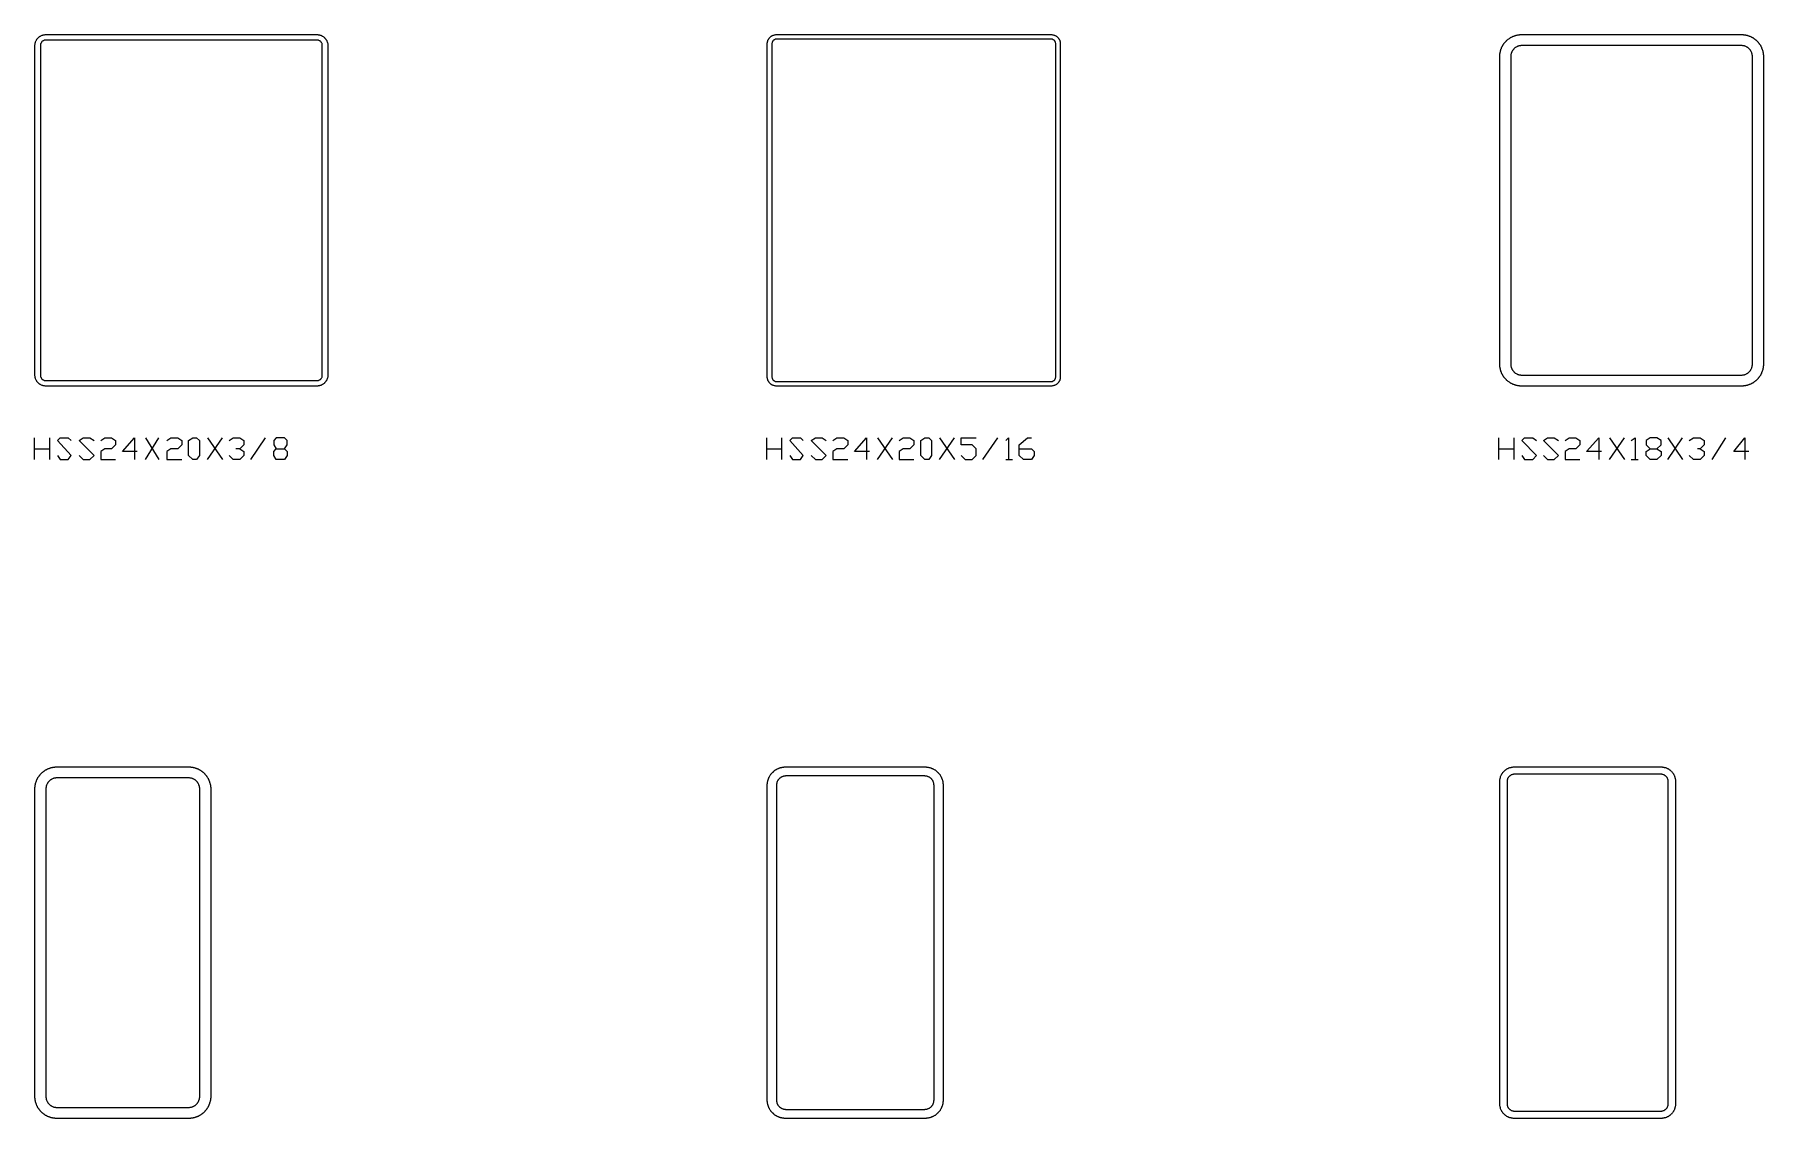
# Model space of a CAD drawing. Header units: inches. Extents: x 0 to 975, y -1305 to 34.
# Drawn here: x 600 to 718, y -50 to 24 of the extents above; entities that cross this region are included whole.
import ezdxf

# ---------------------------------------------------------------- set-up
doc = ezdxf.new("R2010")
doc.units = ezdxf.units.IN
doc.header["$MEASUREMENT"] = 0
doc.layers.add('AISC_STEEL', color=7, linetype='Continuous')

msp = doc.modelspace()

# ---------------------------------------------------------------- linework, layer by layer
at = {"color": 3, "lineweight": 0}
for p, q in [((599.98, -5.01), (599.98, -3.54)), ((600.99, -3.54), (600.99, -5.01)), ((607.54, -3.54), (608.46, -5.01)), ((607.54, -5.01), (608.46, -3.54)), ((611.78, -3.54), (612.8, -5.01)), ((611.78, -5.01), (612.8, -3.54)), ((614.73, -5.01), (615.75, -3.54)), ((649.96, -5.01), (649.96, -3.54)), ((650.97, -3.54), (650.97, -5.01)), ((657.52, -3.54), (658.54, -5.01)), ((657.52, -5.01), (658.54, -3.54)), ((661.76, -3.54), (662.78, -5.01)), ((661.76, -5.01), (662.78, -3.54)), ((664.71, -5.01), (665.73, -3.54)), ((699.94, -5.01), (699.94, -3.54)), ((700.95, -3.54), (700.95, -5.01)), ((707.5, -3.54), (708.52, -5.01)), ((707.5, -5.01), (708.52, -3.54)), ((711.47, -3.54), (712.48, -5.01)), ((711.47, -5.01), (712.48, -3.54)), ((714.51, -5.01), (715.43, -3.54)), ((599.98, -4.28), (600.99, -4.28)), ((649.96, -4.28), (650.97, -4.28)), ((699.94, -4.28), (700.95, -4.28)), ((610.77, -5.01), (610.77, -5.01)), ((660.75, -5.01), (660.75, -5.01)), ((666.28, -5.01), (666.74, -5.01)), ((708.98, -5.01), (709.44, -5.01))]:
    msp.add_line(p, q, dxfattribs=at)
for points in [[(601.55, -4.74), (601.73, -5.01), (602.28, -5.01), (602.47, -4.74), (601.55, -3.72), (601.73, -3.54), (602.28, -3.54), (602.47, -3.72)], [(603.02, -4.74), (603.3, -5.01), (603.76, -5.01), (604.04, -4.74), (603.02, -3.72), (603.3, -3.54), (603.76, -3.54), (604.04, -3.72)], [(604.5, -3.72), (604.77, -3.54), (605.23, -3.54), (605.51, -3.72), (605.51, -4), (605.23, -4.28), (604.77, -4.28), (604.5, -4.46), (604.5, -5.01), (605.51, -5.01)], [(606.99, -4.46), (605.97, -4.46), (606.8, -3.54), (606.8, -5.01)], [(609.01, -3.72), (609.29, -3.54), (609.75, -3.54), (610.03, -3.72), (610.03, -4), (609.75, -4.28), (609.29, -4.28), (609.01, -4.46), (609.01, -5.01), (610.03, -5.01)], [(613.26, -3.72), (613.53, -3.54), (613.99, -3.54), (614.27, -3.72), (614.27, -4), (613.99, -4.28), (613.72, -4.28)], [(617.04, -4.28), (617.22, -4.46), (617.22, -4.74), (617.04, -5.01), (616.48, -5.01), (616.3, -4.74), (616.3, -4.46), (616.48, -4.28), (617.04, -4.28), (617.22, -4), (617.22, -3.72), (617.04, -3.54), (616.48, -3.54), (616.3, -3.72), (616.3, -4), (616.48, -4.28)], [(651.53, -4.74), (651.71, -5.01), (652.26, -5.01), (652.45, -4.74), (651.53, -3.72), (651.71, -3.54), (652.26, -3.54), (652.45, -3.72)], [(653, -4.74), (653.28, -5.01), (653.74, -5.01), (654.02, -4.74), (653, -3.72), (653.28, -3.54), (653.74, -3.54), (654.02, -3.72)], [(654.48, -3.72), (654.75, -3.54), (655.22, -3.54), (655.49, -3.72), (655.49, -4), (655.22, -4.28), (654.75, -4.28), (654.48, -4.46), (654.48, -5.01), (655.49, -5.01)], [(656.97, -4.46), (655.95, -4.46), (656.78, -3.54), (656.78, -5.01)], [(659, -3.72), (659.27, -3.54), (659.73, -3.54), (660.01, -3.72), (660.01, -4), (659.73, -4.28), (659.27, -4.28), (659, -4.46), (659, -5.01), (660.01, -5.01)], [(663.24, -4.74), (663.51, -5.01), (663.98, -5.01), (664.25, -4.74), (664.25, -4.28), (663.98, -4), (663.24, -4), (663.24, -3.54), (664.25, -3.54)], [(666.28, -3.72), (666.47, -3.54), (666.47, -5.01)], [(667.2, -4.28), (668.03, -4.28), (668.22, -4.46), (668.22, -4.74), (668.03, -5.01), (667.48, -5.01), (667.2, -4.74), (667.2, -4), (667.76, -3.54), (668.03, -3.54)], [(701.51, -4.74), (701.69, -5.01), (702.25, -5.01), (702.52, -4.74), (701.51, -3.72), (701.69, -3.54), (702.25, -3.54), (702.52, -3.72)], [(702.98, -4.74), (703.26, -5.01), (703.72, -5.01), (704, -4.74), (702.98, -3.72), (703.26, -3.54), (703.72, -3.54), (704, -3.72)], [(704.46, -3.72), (704.74, -3.54), (705.2, -3.54), (705.47, -3.72), (705.47, -4), (705.2, -4.28), (704.74, -4.28), (704.46, -4.46), (704.46, -5.01), (705.47, -5.01)], [(706.95, -4.46), (705.93, -4.46), (706.76, -3.54), (706.76, -5.01)], [(708.98, -3.72), (709.25, -3.54), (709.25, -5.01)], [(710.73, -4.28), (711.01, -4.46), (711.01, -4.74), (710.73, -5.01), (710.27, -5.01), (709.99, -4.74), (709.99, -4.46), (710.27, -4.28), (710.73, -4.28), (711.01, -4), (711.01, -3.72), (710.73, -3.54), (710.27, -3.54), (709.99, -3.72), (709.99, -4), (710.27, -4.28)], [(712.94, -3.72), (713.22, -3.54), (713.68, -3.54), (713.96, -3.72), (713.96, -4), (713.68, -4.28), (713.5, -4.28)], [(717, -4.46), (715.99, -4.46), (716.72, -3.54), (716.72, -5.01)], [(613.99, -4.28), (614.27, -4.46), (614.27, -4.74), (613.99, -5.01), (613.53, -5.01), (613.26, -4.74)], [(713.68, -4.28), (713.96, -4.46), (713.96, -4.74), (713.68, -5.01), (713.22, -5.01), (712.94, -4.74)]]:
    msp.add_lwpolyline(points, dxfattribs=at)
for points in [[(610.77, -5.01), (610.49, -4.74), (610.49, -3.72), (610.77, -3.54), (611.04, -3.54), (611.23, -3.72), (611.23, -4.74), (611.04, -5.01)], [(660.75, -5.01), (660.47, -4.74), (660.47, -3.72), (660.75, -3.54), (661.03, -3.54), (661.21, -3.72), (661.21, -4.74), (661.03, -5.01)]]:
    msp.add_lwpolyline(points, close=True, dxfattribs=at)
at = {"layer": 'AISC_STEEL'}
for points in [[(619.25, 24), (619.28, 24), (619.31, 24), (619.34, 23.99), (619.37, 23.99), (619.4, 23.99), (619.43, 23.98), (619.45, 23.97), (619.48, 23.96), (619.51, 23.95), (619.54, 23.94), (619.56, 23.93), (619.59, 23.92), (619.62, 23.9), (619.64, 23.89), (619.67, 23.87), (619.69, 23.86), (619.71, 23.84), (619.74, 23.82), (619.76, 23.8), (619.78, 23.78), (619.8, 23.76), (619.82, 23.74), (619.84, 23.71), (619.86, 23.69), (619.87, 23.67), (619.89, 23.64), (619.9, 23.62), (619.92, 23.59), (619.93, 23.56), (619.94, 23.54), (619.95, 23.51), (619.96, 23.48), (619.97, 23.45), (619.98, 23.43), (619.99, 23.4), (619.99, 23.37), (619.99, 23.34), (620, 23.31), (620, 23.28), (620, 23.25), (620, 0.75), (620, 0.72), (620, 0.69), (619.99, 0.66), (619.99, 0.63), (619.99, 0.6), (619.98, 0.57), (619.97, 0.55), (619.96, 0.52), (619.95, 0.49), (619.94, 0.46), (619.93, 0.44), (619.92, 0.41), (619.9, 0.38), (619.89, 0.36), (619.87, 0.33), (619.86, 0.31), (619.84, 0.29), (619.82, 0.26), (619.8, 0.24), (619.78, 0.22), (619.76, 0.2), (619.74, 0.18), (619.71, 0.16), (619.69, 0.14), (619.67, 0.13), (619.64, 0.11), (619.62, 0.1), (619.59, 0.08), (619.56, 0.07), (619.54, 0.06), (619.51, 0.05), (619.48, 0.04), (619.45, 0.03), (619.43, 0.02), (619.4, 0.01), (619.37, 0.01), (619.34, 0.01), (619.31, 0), (619.28, 0), (619.25, 0), (600.75, 0), (600.72, 0), (600.69, 0), (600.66, 0.01), (600.63, 0.01), (600.6, 0.01), (600.57, 0.02), (600.55, 0.03), (600.52, 0.04), (600.49, 0.05), (600.46, 0.06), (600.44, 0.07), (600.41, 0.08), (600.38, 0.1), (600.36, 0.11), (600.33, 0.13), (600.31, 0.14), (600.29, 0.16), (600.26, 0.18), (600.24, 0.2), (600.22, 0.22), (600.2, 0.24), (600.18, 0.26), (600.16, 0.29), (600.14, 0.31), (600.13, 0.33), (600.11, 0.36), (600.1, 0.38), (600.08, 0.41), (600.07, 0.44), (600.06, 0.46), (600.05, 0.49), (600.04, 0.52), (600.03, 0.55), (600.02, 0.57), (600.01, 0.6), (600.01, 0.63), (600.01, 0.66), (600, 0.69), (600, 0.72), (600, 0.75), (600, 23.25), (600, 23.28), (600, 23.31), (600.01, 23.34), (600.01, 23.37), (600.01, 23.4), (600.02, 23.43), (600.03, 23.45), (600.04, 23.48), (600.05, 23.51), (600.06, 23.54), (600.07, 23.56), (600.08, 23.59), (600.1, 23.62), (600.11, 23.64), (600.13, 23.67), (600.14, 23.69), (600.16, 23.71), (600.18, 23.74), (600.2, 23.76), (600.22, 23.78), (600.24, 23.8), (600.26, 23.82), (600.29, 23.84), (600.31, 23.86), (600.33, 23.87), (600.36, 23.89), (600.38, 23.9), (600.41, 23.92), (600.44, 23.93), (600.46, 23.94), (600.49, 23.95), (600.52, 23.96), (600.55, 23.97), (600.57, 23.98), (600.6, 23.99), (600.63, 23.99), (600.66, 23.99), (600.69, 24), (600.72, 24), (600.75, 24)], [(600.75, 23.62), (600.72, 23.62), (600.69, 23.62), (600.66, 23.61), (600.63, 23.61), (600.61, 23.6), (600.58, 23.58), (600.55, 23.57), (600.53, 23.55), (600.51, 23.54), (600.48, 23.52), (600.46, 23.49), (600.45, 23.47), (600.43, 23.45), (600.42, 23.42), (600.4, 23.39), (600.39, 23.37), (600.39, 23.34), (600.38, 23.31), (600.38, 23.28), (600.38, 23.25), (600.38, 0.75), (600.38, 0.72), (600.38, 0.69), (600.39, 0.66), (600.39, 0.63), (600.4, 0.61), (600.42, 0.58), (600.43, 0.55), (600.45, 0.53), (600.46, 0.51), (600.48, 0.48), (600.51, 0.46), (600.53, 0.45), (600.55, 0.43), (600.58, 0.42), (600.61, 0.4), (600.63, 0.39), (600.66, 0.39), (600.69, 0.38), (600.72, 0.38), (600.75, 0.38), (619.25, 0.38), (619.28, 0.38), (619.31, 0.38), (619.34, 0.39), (619.37, 0.39), (619.39, 0.4), (619.42, 0.42), (619.45, 0.43), (619.47, 0.45), (619.49, 0.46), (619.52, 0.48), (619.54, 0.51), (619.55, 0.53), (619.57, 0.55), (619.58, 0.58), (619.6, 0.61), (619.61, 0.63), (619.61, 0.66), (619.62, 0.69), (619.62, 0.72), (619.62, 0.75), (619.62, 23.25), (619.62, 23.28), (619.62, 23.31), (619.61, 23.34), (619.61, 23.37), (619.6, 23.39), (619.58, 23.42), (619.57, 23.45), (619.55, 23.47), (619.54, 23.49), (619.52, 23.52), (619.49, 23.54), (619.47, 23.55), (619.45, 23.57), (619.42, 23.58), (619.39, 23.6), (619.37, 23.61), (619.34, 23.61), (619.31, 23.62), (619.28, 23.62), (619.25, 23.62)], [(669.38, 24), (669.4, 24), (669.43, 24), (669.46, 23.99), (669.49, 23.99), (669.52, 23.98), (669.55, 23.97), (669.58, 23.97), (669.61, 23.96), (669.63, 23.94), (669.66, 23.93), (669.69, 23.92), (669.71, 23.9), (669.74, 23.88), (669.76, 23.87), (669.78, 23.85), (669.81, 23.83), (669.83, 23.81), (669.85, 23.78), (669.87, 23.76), (669.88, 23.74), (669.9, 23.71), (669.92, 23.69), (669.93, 23.66), (669.94, 23.63), (669.96, 23.61), (669.97, 23.58), (669.97, 23.55), (669.98, 23.52), (669.99, 23.49), (669.99, 23.46), (670, 23.43), (670, 23.4), (670, 23.38), (670, 0.62), (670, 0.6), (670, 0.57), (669.99, 0.54), (669.99, 0.51), (669.98, 0.48), (669.97, 0.45), (669.97, 0.42), (669.96, 0.39), (669.94, 0.37), (669.93, 0.34), (669.92, 0.31), (669.9, 0.29), (669.88, 0.26), (669.87, 0.24), (669.85, 0.22), (669.83, 0.19), (669.81, 0.17), (669.78, 0.15), (669.76, 0.13), (669.74, 0.12), (669.71, 0.1), (669.69, 0.08), (669.66, 0.07), (669.63, 0.06), (669.61, 0.04), (669.58, 0.03), (669.55, 0.03), (669.52, 0.02), (669.49, 0.01), (669.46, 0.01), (669.43, 0), (669.4, 0), (669.38, 0), (650.62, 0), (650.6, 0), (650.57, 0), (650.54, 0.01), (650.51, 0.01), (650.48, 0.02), (650.45, 0.03), (650.42, 0.03), (650.39, 0.04), (650.37, 0.06), (650.34, 0.07), (650.31, 0.08), (650.29, 0.1), (650.26, 0.12), (650.24, 0.13), (650.22, 0.15), (650.19, 0.17), (650.17, 0.19), (650.15, 0.22), (650.13, 0.24), (650.12, 0.26), (650.1, 0.29), (650.08, 0.31), (650.07, 0.34), (650.06, 0.37), (650.04, 0.39), (650.03, 0.42), (650.03, 0.45), (650.02, 0.48), (650.01, 0.51), (650.01, 0.54), (650, 0.57), (650, 0.6), (650, 0.62), (650, 23.38), (650, 23.4), (650, 23.43), (650.01, 23.46), (650.01, 23.49), (650.02, 23.52), (650.03, 23.55), (650.03, 23.58), (650.04, 23.61), (650.06, 23.63), (650.07, 23.66), (650.08, 23.69), (650.1, 23.71), (650.12, 23.74), (650.13, 23.76), (650.15, 23.78), (650.17, 23.81), (650.19, 23.83), (650.22, 23.85), (650.24, 23.87), (650.26, 23.88), (650.29, 23.9), (650.31, 23.92), (650.34, 23.93), (650.37, 23.94), (650.39, 23.96), (650.42, 23.97), (650.45, 23.97), (650.48, 23.98), (650.51, 23.99), (650.54, 23.99), (650.57, 24), (650.6, 24), (650.62, 24)], [(650.62, 23.69), (650.6, 23.69), (650.57, 23.68), (650.54, 23.68), (650.51, 23.67), (650.49, 23.65), (650.46, 23.64), (650.44, 23.62), (650.41, 23.61), (650.39, 23.59), (650.38, 23.56), (650.36, 23.54), (650.35, 23.51), (650.33, 23.49), (650.32, 23.46), (650.32, 23.43), (650.31, 23.4), (650.31, 23.38), (650.31, 0.62), (650.31, 0.6), (650.32, 0.57), (650.32, 0.54), (650.33, 0.51), (650.35, 0.49), (650.36, 0.46), (650.38, 0.44), (650.39, 0.41), (650.41, 0.39), (650.44, 0.38), (650.46, 0.36), (650.49, 0.35), (650.51, 0.33), (650.54, 0.32), (650.57, 0.32), (650.6, 0.31), (650.62, 0.31), (669.38, 0.31), (669.4, 0.31), (669.43, 0.32), (669.46, 0.32), (669.49, 0.33), (669.51, 0.35), (669.54, 0.36), (669.56, 0.38), (669.59, 0.39), (669.61, 0.41), (669.62, 0.44), (669.64, 0.46), (669.65, 0.49), (669.67, 0.51), (669.68, 0.54), (669.68, 0.57), (669.69, 0.6), (669.69, 0.62), (669.69, 23.38), (669.69, 23.4), (669.68, 23.43), (669.68, 23.46), (669.67, 23.49), (669.65, 23.51), (669.64, 23.54), (669.62, 23.56), (669.61, 23.59), (669.59, 23.61), (669.56, 23.62), (669.54, 23.64), (669.51, 23.65), (669.49, 23.67), (669.46, 23.68), (669.43, 23.68), (669.4, 23.69), (669.38, 23.69)], [(716.5, 24), (716.53, 24), (716.56, 24), (716.59, 24), (716.62, 24), (716.65, 23.99), (716.68, 23.99), (716.71, 23.99), (716.74, 23.98), (716.77, 23.98), (716.8, 23.97), (716.83, 23.96), (716.85, 23.96), (716.88, 23.95), (716.91, 23.94), (716.94, 23.93), (716.97, 23.92), (717, 23.92), (717.03, 23.9), (717.05, 23.89), (717.08, 23.88), (717.11, 23.87), (717.14, 23.86), (717.16, 23.85), (717.19, 23.83), (717.22, 23.82), (717.24, 23.8), (717.27, 23.79), (717.29, 23.77), (717.32, 23.76), (717.34, 23.74), (717.37, 23.72), (717.39, 23.71), (717.42, 23.69), (717.44, 23.67), (717.46, 23.65), (717.48, 23.63), (717.51, 23.61), (717.53, 23.59), (717.55, 23.57), (717.57, 23.55), (717.59, 23.53), (717.61, 23.51), (717.63, 23.48), (717.65, 23.46), (717.67, 23.44), (717.69, 23.42), (717.71, 23.39), (717.72, 23.37), (717.74, 23.34), (717.76, 23.32), (717.77, 23.29), (717.79, 23.27), (717.8, 23.24), (717.82, 23.22), (717.83, 23.19), (717.85, 23.16), (717.86, 23.14), (717.87, 23.11), (717.88, 23.08), (717.89, 23.05), (717.9, 23.03), (717.92, 23), (717.92, 22.97), (717.93, 22.94), (717.94, 22.91), (717.95, 22.88), (717.96, 22.85), (717.96, 22.83), (717.97, 22.8), (717.98, 22.77), (717.98, 22.74), (717.99, 22.71), (717.99, 22.68), (717.99, 22.65), (718, 22.62), (718, 22.59), (718, 22.56), (718, 22.53), (718, 22.5), (718, 1.5), (718, 1.47), (718, 1.44), (718, 1.41), (718, 1.38), (717.99, 1.35), (717.99, 1.32), (717.99, 1.29), (717.98, 1.26), (717.98, 1.23), (717.97, 1.2), (717.96, 1.17), (717.96, 1.15), (717.95, 1.12), (717.94, 1.09), (717.93, 1.06), (717.92, 1.03), (717.92, 1), (717.9, 0.97), (717.89, 0.95), (717.88, 0.92), (717.87, 0.89), (717.86, 0.86), (717.85, 0.84), (717.83, 0.81), (717.82, 0.78), (717.8, 0.76), (717.79, 0.73), (717.77, 0.71), (717.76, 0.68), (717.74, 0.66), (717.72, 0.63), (717.71, 0.61), (717.69, 0.58), (717.67, 0.56), (717.65, 0.54), (717.63, 0.52), (717.61, 0.49), (717.59, 0.47), (717.57, 0.45), (717.55, 0.43), (717.53, 0.41), (717.51, 0.39), (717.48, 0.37), (717.46, 0.35), (717.44, 0.33), (717.42, 0.31), (717.39, 0.29), (717.37, 0.28), (717.34, 0.26), (717.32, 0.24), (717.29, 0.23), (717.27, 0.21), (717.24, 0.2), (717.22, 0.18), (717.19, 0.17), (717.16, 0.15), (717.14, 0.14), (717.11, 0.13), (717.08, 0.12), (717.05, 0.11), (717.03, 0.1), (717, 0.08), (716.97, 0.08), (716.94, 0.07), (716.91, 0.06), (716.88, 0.05), (716.85, 0.04), (716.83, 0.04), (716.8, 0.03), (716.77, 0.02), (716.74, 0.02), (716.71, 0.01), (716.68, 0.01), (716.65, 0.01), (716.62, 0), (716.59, 0), (716.56, 0), (716.53, 0), (716.5, 0), (701.5, 0), (701.47, 0), (701.44, 0), (701.41, 0), (701.38, 0), (701.35, 0.01), (701.32, 0.01), (701.29, 0.01), (701.26, 0.02), (701.23, 0.02), (701.2, 0.03), (701.17, 0.04), (701.15, 0.04), (701.12, 0.05), (701.09, 0.06), (701.06, 0.07), (701.03, 0.08), (701, 0.08), (700.97, 0.1), (700.95, 0.11), (700.92, 0.12), (700.89, 0.13), (700.86, 0.14), (700.84, 0.15), (700.81, 0.17), (700.78, 0.18), (700.76, 0.2), (700.73, 0.21), (700.71, 0.23), (700.68, 0.24), (700.66, 0.26), (700.63, 0.28), (700.61, 0.29), (700.58, 0.31), (700.56, 0.33), (700.54, 0.35), (700.52, 0.37), (700.49, 0.39), (700.47, 0.41), (700.45, 0.43), (700.43, 0.45), (700.41, 0.47), (700.39, 0.49), (700.37, 0.52), (700.35, 0.54), (700.33, 0.56), (700.31, 0.58), (700.29, 0.61), (700.28, 0.63), (700.26, 0.66), (700.24, 0.68), (700.23, 0.71), (700.21, 0.73), (700.2, 0.76), (700.18, 0.78), (700.17, 0.81), (700.15, 0.84), (700.14, 0.86), (700.13, 0.89), (700.12, 0.92), (700.11, 0.95), (700.1, 0.97), (700.08, 1), (700.08, 1.03), (700.07, 1.06), (700.06, 1.09), (700.05, 1.12), (700.04, 1.15), (700.04, 1.17), (700.03, 1.2), (700.02, 1.23), (700.02, 1.26), (700.01, 1.29), (700.01, 1.32), (700.01, 1.35), (700, 1.38), (700, 1.41), (700, 1.44), (700, 1.47), (700, 1.5), (700, 22.5), (700, 22.53), (700, 22.56), (700, 22.59), (700, 22.62), (700.01, 22.65), (700.01, 22.68), (700.01, 22.71), (700.02, 22.74), (700.02, 22.77), (700.03, 22.8), (700.04, 22.83), (700.04, 22.85), (700.05, 22.88), (700.06, 22.91), (700.07, 22.94), (700.08, 22.97), (700.08, 23), (700.1, 23.03), (700.11, 23.05), (700.12, 23.08), (700.13, 23.11), (700.14, 23.14), (700.15, 23.16), (700.17, 23.19), (700.18, 23.22), (700.2, 23.24), (700.21, 23.27), (700.23, 23.29), (700.24, 23.32), (700.26, 23.34), (700.28, 23.37), (700.29, 23.39), (700.31, 23.42), (700.33, 23.44), (700.35, 23.46), (700.37, 23.48), (700.39, 23.51), (700.41, 23.53), (700.43, 23.55), (700.45, 23.57), (700.47, 23.59), (700.49, 23.61), (700.52, 23.63), (700.54, 23.65), (700.56, 23.67), (700.58, 23.69), (700.61, 23.71), (700.63, 23.72), (700.66, 23.74), (700.68, 23.76), (700.71, 23.77), (700.73, 23.79), (700.76, 23.8), (700.78, 23.82), (700.81, 23.83), (700.84, 23.85), (700.86, 23.86), (700.89, 23.87), (700.92, 23.88), (700.95, 23.89), (700.97, 23.9), (701, 23.92), (701.03, 23.92), (701.06, 23.93), (701.09, 23.94), (701.12, 23.95), (701.15, 23.96), (701.17, 23.96), (701.2, 23.97), (701.23, 23.98), (701.26, 23.98), (701.29, 23.99), (701.32, 23.99), (701.35, 23.99), (701.38, 24), (701.41, 24), (701.44, 24), (701.47, 24), (701.5, 24)], [(701.5, 23.25), (701.47, 23.25), (701.44, 23.25), (701.41, 23.24), (701.38, 23.24), (701.35, 23.24), (701.32, 23.23), (701.3, 23.22), (701.27, 23.21), (701.24, 23.2), (701.21, 23.19), (701.19, 23.18), (701.16, 23.17), (701.13, 23.15), (701.11, 23.14), (701.08, 23.12), (701.06, 23.11), (701.04, 23.09), (701.01, 23.07), (700.99, 23.05), (700.97, 23.03), (700.95, 23.01), (700.93, 22.99), (700.91, 22.96), (700.89, 22.94), (700.88, 22.92), (700.86, 22.89), (700.85, 22.87), (700.83, 22.84), (700.82, 22.81), (700.81, 22.79), (700.8, 22.76), (700.79, 22.73), (700.78, 22.7), (700.77, 22.68), (700.76, 22.65), (700.76, 22.62), (700.76, 22.59), (700.75, 22.56), (700.75, 22.53), (700.75, 22.5), (700.75, 1.5), (700.75, 1.47), (700.75, 1.44), (700.76, 1.41), (700.76, 1.38), (700.76, 1.35), (700.77, 1.32), (700.78, 1.3), (700.79, 1.27), (700.8, 1.24), (700.81, 1.21), (700.82, 1.19), (700.83, 1.16), (700.85, 1.13), (700.86, 1.11), (700.88, 1.08), (700.89, 1.06), (700.91, 1.04), (700.93, 1.01), (700.95, 0.99), (700.97, 0.97), (700.99, 0.95), (701.01, 0.93), (701.04, 0.91), (701.06, 0.89), (701.08, 0.88), (701.11, 0.86), (701.13, 0.85), (701.16, 0.83), (701.19, 0.82), (701.21, 0.81), (701.24, 0.8), (701.27, 0.79), (701.3, 0.78), (701.32, 0.77), (701.35, 0.76), (701.38, 0.76), (701.41, 0.76), (701.44, 0.75), (701.47, 0.75), (701.5, 0.75), (716.5, 0.75), (716.53, 0.75), (716.56, 0.75), (716.59, 0.76), (716.62, 0.76), (716.65, 0.76), (716.68, 0.77), (716.7, 0.78), (716.73, 0.79), (716.76, 0.8), (716.79, 0.81), (716.81, 0.82), (716.84, 0.83), (716.87, 0.85), (716.89, 0.86), (716.92, 0.88), (716.94, 0.89), (716.96, 0.91), (716.99, 0.93), (717.01, 0.95), (717.03, 0.97), (717.05, 0.99), (717.07, 1.01), (717.09, 1.04), (717.11, 1.06), (717.12, 1.08), (717.14, 1.11), (717.15, 1.13), (717.17, 1.16), (717.18, 1.19), (717.19, 1.21), (717.2, 1.24), (717.21, 1.27), (717.22, 1.3), (717.23, 1.32), (717.24, 1.35), (717.24, 1.38), (717.24, 1.41), (717.25, 1.44), (717.25, 1.47), (717.25, 1.5), (717.25, 22.5), (717.25, 22.53), (717.25, 22.56), (717.24, 22.59), (717.24, 22.62), (717.24, 22.65), (717.23, 22.68), (717.22, 22.7), (717.21, 22.73), (717.2, 22.76), (717.19, 22.79), (717.18, 22.81), (717.17, 22.84), (717.15, 22.87), (717.14, 22.89), (717.12, 22.92), (717.11, 22.94), (717.09, 22.96), (717.07, 22.99), (717.05, 23.01), (717.03, 23.03), (717.01, 23.05), (716.99, 23.07), (716.96, 23.09), (716.94, 23.11), (716.92, 23.12), (716.89, 23.14), (716.87, 23.15), (716.84, 23.17), (716.81, 23.18), (716.79, 23.19), (716.76, 23.2), (716.73, 23.21), (716.7, 23.22), (716.68, 23.23), (716.65, 23.24), (716.62, 23.24), (716.59, 23.24), (716.56, 23.25), (716.53, 23.25), (716.5, 23.25)], [(610.5, -26), (610.53, -26), (610.56, -26), (610.59, -26), (610.62, -26), (610.65, -26.01), (610.68, -26.01), (610.71, -26.01), (610.74, -26.02), (610.77, -26.02), (610.8, -26.03), (610.83, -26.04), (610.85, -26.04), (610.88, -26.05), (610.91, -26.06), (610.94, -26.07), (610.97, -26.08), (611, -26.08), (611.03, -26.1), (611.05, -26.11), (611.08, -26.12), (611.11, -26.13), (611.14, -26.14), (611.16, -26.15), (611.19, -26.17), (611.22, -26.18), (611.24, -26.2), (611.27, -26.21), (611.29, -26.23), (611.32, -26.24), (611.34, -26.26), (611.37, -26.28), (611.39, -26.29), (611.42, -26.31), (611.44, -26.33), (611.46, -26.35), (611.48, -26.37), (611.51, -26.39), (611.53, -26.41), (611.55, -26.43), (611.57, -26.45), (611.59, -26.47), (611.61, -26.49), (611.63, -26.52), (611.65, -26.54), (611.67, -26.56), (611.69, -26.58), (611.71, -26.61), (611.72, -26.63), (611.74, -26.66), (611.76, -26.68), (611.77, -26.71), (611.79, -26.73), (611.8, -26.76), (611.82, -26.78), (611.83, -26.81), (611.85, -26.84), (611.86, -26.86), (611.87, -26.89), (611.88, -26.92), (611.89, -26.95), (611.9, -26.97), (611.92, -27), (611.92, -27.03), (611.93, -27.06), (611.94, -27.09), (611.95, -27.12), (611.96, -27.15), (611.96, -27.17), (611.97, -27.2), (611.98, -27.23), (611.98, -27.26), (611.99, -27.29), (611.99, -27.32), (611.99, -27.35), (612, -27.38), (612, -27.41), (612, -27.44), (612, -27.47), (612, -27.5), (612, -48.5), (612, -48.53), (612, -48.56), (612, -48.59), (612, -48.62), (611.99, -48.65), (611.99, -48.68), (611.99, -48.71), (611.98, -48.74), (611.98, -48.77), (611.97, -48.8), (611.96, -48.83), (611.96, -48.85), (611.95, -48.88), (611.94, -48.91), (611.93, -48.94), (611.92, -48.97), (611.92, -49), (611.9, -49.03), (611.89, -49.05), (611.88, -49.08), (611.87, -49.11), (611.86, -49.14), (611.85, -49.16), (611.83, -49.19), (611.82, -49.22), (611.8, -49.24), (611.79, -49.27), (611.77, -49.29), (611.76, -49.32), (611.74, -49.34), (611.72, -49.37), (611.71, -49.39), (611.69, -49.42), (611.67, -49.44), (611.65, -49.46), (611.63, -49.48), (611.61, -49.51), (611.59, -49.53), (611.57, -49.55), (611.55, -49.57), (611.53, -49.59), (611.51, -49.61), (611.48, -49.63), (611.46, -49.65), (611.44, -49.67), (611.42, -49.69), (611.39, -49.71), (611.37, -49.72), (611.34, -49.74), (611.32, -49.76), (611.29, -49.77), (611.27, -49.79), (611.24, -49.8), (611.22, -49.82), (611.19, -49.83), (611.16, -49.85), (611.14, -49.86), (611.11, -49.87), (611.08, -49.88), (611.05, -49.89), (611.03, -49.9), (611, -49.92), (610.97, -49.92), (610.94, -49.93), (610.91, -49.94), (610.88, -49.95), (610.85, -49.96), (610.83, -49.96), (610.8, -49.97), (610.77, -49.98), (610.74, -49.98), (610.71, -49.99), (610.68, -49.99), (610.65, -49.99), (610.62, -50), (610.59, -50), (610.56, -50), (610.53, -50), (610.5, -50), (601.5, -50), (601.47, -50), (601.44, -50), (601.41, -50), (601.38, -50), (601.35, -49.99), (601.32, -49.99), (601.29, -49.99), (601.26, -49.98), (601.23, -49.98), (601.2, -49.97), (601.17, -49.96), (601.15, -49.96), (601.12, -49.95), (601.09, -49.94), (601.06, -49.93), (601.03, -49.92), (601, -49.92), (600.97, -49.9), (600.95, -49.89), (600.92, -49.88), (600.89, -49.87), (600.86, -49.86), (600.84, -49.85), (600.81, -49.83), (600.78, -49.82), (600.76, -49.8), (600.73, -49.79), (600.71, -49.77), (600.68, -49.76), (600.66, -49.74), (600.63, -49.72), (600.61, -49.71), (600.58, -49.69), (600.56, -49.67), (600.54, -49.65), (600.52, -49.63), (600.49, -49.61), (600.47, -49.59), (600.45, -49.57), (600.43, -49.55), (600.41, -49.53), (600.39, -49.51), (600.37, -49.48), (600.35, -49.46), (600.33, -49.44), (600.31, -49.42), (600.29, -49.39), (600.28, -49.37), (600.26, -49.34), (600.24, -49.32), (600.23, -49.29), (600.21, -49.27), (600.2, -49.24), (600.18, -49.22), (600.17, -49.19), (600.15, -49.16), (600.14, -49.14), (600.13, -49.11), (600.12, -49.08), (600.11, -49.05), (600.1, -49.03), (600.08, -49), (600.08, -48.97), (600.07, -48.94), (600.06, -48.91), (600.05, -48.88), (600.04, -48.85), (600.04, -48.83), (600.03, -48.8), (600.02, -48.77), (600.02, -48.74), (600.01, -48.71), (600.01, -48.68), (600.01, -48.65), (600, -48.62), (600, -48.59), (600, -48.56), (600, -48.53), (600, -48.5), (600, -27.5), (600, -27.47), (600, -27.44), (600, -27.41), (600, -27.38), (600.01, -27.35), (600.01, -27.32), (600.01, -27.29), (600.02, -27.26), (600.02, -27.23), (600.03, -27.2), (600.04, -27.17), (600.04, -27.15), (600.05, -27.12), (600.06, -27.09), (600.07, -27.06), (600.08, -27.03), (600.08, -27), (600.1, -26.97), (600.11, -26.95), (600.12, -26.92), (600.13, -26.89), (600.14, -26.86), (600.15, -26.84), (600.17, -26.81), (600.18, -26.78), (600.2, -26.76), (600.21, -26.73), (600.23, -26.71), (600.24, -26.68), (600.26, -26.66), (600.28, -26.63), (600.29, -26.61), (600.31, -26.58), (600.33, -26.56), (600.35, -26.54), (600.37, -26.52), (600.39, -26.49), (600.41, -26.47), (600.43, -26.45), (600.45, -26.43), (600.47, -26.41), (600.49, -26.39), (600.52, -26.37), (600.54, -26.35), (600.56, -26.33), (600.58, -26.31), (600.61, -26.29), (600.63, -26.28), (600.66, -26.26), (600.68, -26.24), (600.71, -26.23), (600.73, -26.21), (600.76, -26.2), (600.78, -26.18), (600.81, -26.17), (600.84, -26.15), (600.86, -26.14), (600.89, -26.13), (600.92, -26.12), (600.95, -26.11), (600.97, -26.1), (601, -26.08), (601.03, -26.08), (601.06, -26.07), (601.09, -26.06), (601.12, -26.05), (601.15, -26.04), (601.17, -26.04), (601.2, -26.03), (601.23, -26.02), (601.26, -26.02), (601.29, -26.01), (601.32, -26.01), (601.35, -26.01), (601.38, -26), (601.41, -26), (601.44, -26), (601.47, -26), (601.5, -26)], [(601.5, -26.75), (601.47, -26.75), (601.44, -26.75), (601.41, -26.76), (601.38, -26.76), (601.35, -26.76), (601.32, -26.77), (601.3, -26.78), (601.27, -26.79), (601.24, -26.8), (601.21, -26.81), (601.19, -26.82), (601.16, -26.83), (601.13, -26.85), (601.11, -26.86), (601.08, -26.88), (601.06, -26.89), (601.04, -26.91), (601.01, -26.93), (600.99, -26.95), (600.97, -26.97), (600.95, -26.99), (600.93, -27.01), (600.91, -27.04), (600.89, -27.06), (600.88, -27.08), (600.86, -27.11), (600.85, -27.13), (600.83, -27.16), (600.82, -27.19), (600.81, -27.21), (600.8, -27.24), (600.79, -27.27), (600.78, -27.3), (600.77, -27.32), (600.76, -27.35), (600.76, -27.38), (600.76, -27.41), (600.75, -27.44), (600.75, -27.47), (600.75, -27.5), (600.75, -48.5), (600.75, -48.53), (600.75, -48.56), (600.76, -48.59), (600.76, -48.62), (600.76, -48.65), (600.77, -48.68), (600.78, -48.7), (600.79, -48.73), (600.8, -48.76), (600.81, -48.79), (600.82, -48.81), (600.83, -48.84), (600.85, -48.87), (600.86, -48.89), (600.88, -48.92), (600.89, -48.94), (600.91, -48.96), (600.93, -48.99), (600.95, -49.01), (600.97, -49.03), (600.99, -49.05), (601.01, -49.07), (601.04, -49.09), (601.06, -49.11), (601.08, -49.12), (601.11, -49.14), (601.13, -49.15), (601.16, -49.17), (601.19, -49.18), (601.21, -49.19), (601.24, -49.2), (601.27, -49.21), (601.3, -49.22), (601.32, -49.23), (601.35, -49.24), (601.38, -49.24), (601.41, -49.24), (601.44, -49.25), (601.47, -49.25), (601.5, -49.25), (610.5, -49.25), (610.53, -49.25), (610.56, -49.25), (610.59, -49.24), (610.62, -49.24), (610.65, -49.24), (610.68, -49.23), (610.7, -49.22), (610.73, -49.21), (610.76, -49.2), (610.79, -49.19), (610.81, -49.18), (610.84, -49.17), (610.87, -49.15), (610.89, -49.14), (610.92, -49.12), (610.94, -49.11), (610.96, -49.09), (610.99, -49.07), (611.01, -49.05), (611.03, -49.03), (611.05, -49.01), (611.07, -48.99), (611.09, -48.96), (611.11, -48.94), (611.12, -48.92), (611.14, -48.89), (611.15, -48.87), (611.17, -48.84), (611.18, -48.81), (611.19, -48.79), (611.2, -48.76), (611.21, -48.73), (611.22, -48.7), (611.23, -48.68), (611.24, -48.65), (611.24, -48.62), (611.24, -48.59), (611.25, -48.56), (611.25, -48.53), (611.25, -48.5), (611.25, -27.5), (611.25, -27.47), (611.25, -27.44), (611.24, -27.41), (611.24, -27.38), (611.24, -27.35), (611.23, -27.32), (611.22, -27.3), (611.21, -27.27), (611.2, -27.24), (611.19, -27.21), (611.18, -27.19), (611.17, -27.16), (611.15, -27.13), (611.14, -27.11), (611.12, -27.08), (611.11, -27.06), (611.09, -27.04), (611.07, -27.01), (611.05, -26.99), (611.03, -26.97), (611.01, -26.95), (610.99, -26.93), (610.96, -26.91), (610.94, -26.89), (610.92, -26.88), (610.89, -26.86), (610.87, -26.85), (610.84, -26.83), (610.81, -26.82), (610.79, -26.81), (610.76, -26.8), (610.73, -26.79), (610.7, -26.78), (610.68, -26.77), (610.65, -26.76), (610.62, -26.76), (610.59, -26.76), (610.56, -26.75), (610.53, -26.75), (610.5, -26.75)], [(660.75, -26), (660.78, -26), (660.81, -26), (660.84, -26), (660.87, -26.01), (660.9, -26.01), (660.93, -26.01), (660.96, -26.02), (660.99, -26.02), (661.02, -26.03), (661.04, -26.04), (661.07, -26.04), (661.1, -26.05), (661.13, -26.06), (661.16, -26.07), (661.19, -26.08), (661.21, -26.09), (661.24, -26.1), (661.27, -26.11), (661.3, -26.13), (661.32, -26.14), (661.35, -26.15), (661.38, -26.17), (661.4, -26.18), (661.43, -26.2), (661.45, -26.21), (661.48, -26.23), (661.5, -26.25), (661.52, -26.27), (661.55, -26.29), (661.57, -26.31), (661.59, -26.33), (661.61, -26.35), (661.63, -26.37), (661.65, -26.39), (661.67, -26.41), (661.69, -26.43), (661.71, -26.45), (661.73, -26.48), (661.75, -26.5), (661.77, -26.52), (661.79, -26.55), (661.8, -26.57), (661.82, -26.6), (661.83, -26.62), (661.85, -26.65), (661.86, -26.68), (661.87, -26.7), (661.89, -26.73), (661.9, -26.76), (661.91, -26.79), (661.92, -26.81), (661.93, -26.84), (661.94, -26.87), (661.95, -26.9), (661.96, -26.93), (661.96, -26.96), (661.97, -26.98), (661.98, -27.01), (661.98, -27.04), (661.99, -27.07), (661.99, -27.1), (661.99, -27.13), (662, -27.16), (662, -27.19), (662, -27.22), (662, -27.25), (662, -48.75), (662, -48.78), (662, -48.81), (662, -48.84), (661.99, -48.87), (661.99, -48.9), (661.99, -48.93), (661.98, -48.96), (661.98, -48.99), (661.97, -49.02), (661.96, -49.04), (661.96, -49.07), (661.95, -49.1), (661.94, -49.13), (661.93, -49.16), (661.92, -49.19), (661.91, -49.21), (661.9, -49.24), (661.89, -49.27), (661.87, -49.3), (661.86, -49.32), (661.85, -49.35), (661.83, -49.38), (661.82, -49.4), (661.8, -49.43), (661.79, -49.45), (661.77, -49.48), (661.75, -49.5), (661.73, -49.52), (661.71, -49.55), (661.69, -49.57), (661.67, -49.59), (661.65, -49.61), (661.63, -49.63), (661.61, -49.65), (661.59, -49.67), (661.57, -49.69), (661.55, -49.71), (661.52, -49.73), (661.5, -49.75), (661.48, -49.77), (661.45, -49.79), (661.43, -49.8), (661.4, -49.82), (661.38, -49.83), (661.35, -49.85), (661.32, -49.86), (661.3, -49.87), (661.27, -49.89), (661.24, -49.9), (661.21, -49.91), (661.19, -49.92), (661.16, -49.93), (661.13, -49.94), (661.1, -49.95), (661.07, -49.96), (661.04, -49.96), (661.02, -49.97), (660.99, -49.98), (660.96, -49.98), (660.93, -49.99), (660.9, -49.99), (660.87, -49.99), (660.84, -50), (660.81, -50), (660.78, -50), (660.75, -50), (651.25, -50), (651.22, -50), (651.19, -50), (651.16, -50), (651.13, -49.99), (651.1, -49.99), (651.07, -49.99), (651.04, -49.98), (651.01, -49.98), (650.98, -49.97), (650.96, -49.96), (650.93, -49.96), (650.9, -49.95), (650.87, -49.94), (650.84, -49.93), (650.81, -49.92), (650.79, -49.91), (650.76, -49.9), (650.73, -49.89), (650.7, -49.87), (650.68, -49.86), (650.65, -49.85), (650.62, -49.83), (650.6, -49.82), (650.57, -49.8), (650.55, -49.79), (650.52, -49.77), (650.5, -49.75), (650.48, -49.73), (650.45, -49.71), (650.43, -49.69), (650.41, -49.67), (650.39, -49.65), (650.37, -49.63), (650.35, -49.61), (650.33, -49.59), (650.31, -49.57), (650.29, -49.55), (650.27, -49.52), (650.25, -49.5), (650.23, -49.48), (650.21, -49.45), (650.2, -49.43), (650.18, -49.4), (650.17, -49.38), (650.15, -49.35), (650.14, -49.32), (650.13, -49.3), (650.11, -49.27), (650.1, -49.24), (650.09, -49.21), (650.08, -49.19), (650.07, -49.16), (650.06, -49.13), (650.05, -49.1), (650.04, -49.07), (650.04, -49.04), (650.03, -49.02), (650.02, -48.99), (650.02, -48.96), (650.01, -48.93), (650.01, -48.9), (650.01, -48.87), (650, -48.84), (650, -48.81), (650, -48.78), (650, -48.75), (650, -27.25), (650, -27.22), (650, -27.19), (650, -27.16), (650.01, -27.13), (650.01, -27.1), (650.01, -27.07), (650.02, -27.04), (650.02, -27.01), (650.03, -26.98), (650.04, -26.96), (650.04, -26.93), (650.05, -26.9), (650.06, -26.87), (650.07, -26.84), (650.08, -26.81), (650.09, -26.79), (650.1, -26.76), (650.11, -26.73), (650.13, -26.7), (650.14, -26.68), (650.15, -26.65), (650.17, -26.62), (650.18, -26.6), (650.2, -26.57), (650.21, -26.55), (650.23, -26.52), (650.25, -26.5), (650.27, -26.48), (650.29, -26.45), (650.31, -26.43), (650.33, -26.41), (650.35, -26.39), (650.37, -26.37), (650.39, -26.35), (650.41, -26.33), (650.43, -26.31), (650.45, -26.29), (650.48, -26.27), (650.5, -26.25), (650.52, -26.23), (650.55, -26.21), (650.57, -26.2), (650.6, -26.18), (650.62, -26.17), (650.65, -26.15), (650.68, -26.14), (650.7, -26.13), (650.73, -26.11), (650.76, -26.1), (650.79, -26.09), (650.81, -26.08), (650.84, -26.07), (650.87, -26.06), (650.9, -26.05), (650.93, -26.04), (650.96, -26.04), (650.98, -26.03), (651.01, -26.02), (651.04, -26.02), (651.07, -26.01), (651.1, -26.01), (651.13, -26.01), (651.16, -26), (651.19, -26), (651.22, -26), (651.25, -26)], [(651.25, -26.62), (651.22, -26.63), (651.19, -26.63), (651.16, -26.63), (651.13, -26.64), (651.1, -26.64), (651.07, -26.65), (651.05, -26.66), (651.02, -26.67), (650.99, -26.68), (650.96, -26.69), (650.94, -26.71), (650.91, -26.72), (650.89, -26.74), (650.86, -26.76), (650.84, -26.78), (650.82, -26.8), (650.8, -26.82), (650.78, -26.84), (650.76, -26.86), (650.74, -26.89), (650.72, -26.91), (650.71, -26.94), (650.69, -26.96), (650.68, -26.99), (650.67, -27.02), (650.66, -27.05), (650.65, -27.07), (650.64, -27.1), (650.64, -27.13), (650.63, -27.16), (650.63, -27.19), (650.63, -27.22), (650.62, -27.25), (650.62, -48.75), (650.63, -48.78), (650.63, -48.81), (650.63, -48.84), (650.64, -48.87), (650.64, -48.9), (650.65, -48.93), (650.66, -48.95), (650.67, -48.98), (650.68, -49.01), (650.69, -49.04), (650.71, -49.06), (650.72, -49.09), (650.74, -49.11), (650.76, -49.14), (650.78, -49.16), (650.8, -49.18), (650.82, -49.2), (650.84, -49.22), (650.86, -49.24), (650.89, -49.26), (650.91, -49.28), (650.94, -49.29), (650.96, -49.31), (650.99, -49.32), (651.02, -49.33), (651.05, -49.34), (651.07, -49.35), (651.1, -49.36), (651.13, -49.36), (651.16, -49.37), (651.19, -49.37), (651.22, -49.37), (651.25, -49.38), (660.75, -49.38), (660.78, -49.37), (660.81, -49.37), (660.84, -49.37), (660.87, -49.36), (660.9, -49.36), (660.93, -49.35), (660.95, -49.34), (660.98, -49.33), (661.01, -49.32), (661.04, -49.31), (661.06, -49.29), (661.09, -49.28), (661.11, -49.26), (661.14, -49.24), (661.16, -49.22), (661.18, -49.2), (661.2, -49.18), (661.22, -49.16), (661.24, -49.14), (661.26, -49.11), (661.28, -49.09), (661.29, -49.06), (661.31, -49.04), (661.32, -49.01), (661.33, -48.98), (661.34, -48.95), (661.35, -48.93), (661.36, -48.9), (661.36, -48.87), (661.37, -48.84), (661.37, -48.81), (661.37, -48.78), (661.38, -48.75), (661.38, -27.25), (661.37, -27.22), (661.37, -27.19), (661.37, -27.16), (661.36, -27.13), (661.36, -27.1), (661.35, -27.07), (661.34, -27.05), (661.33, -27.02), (661.32, -26.99), (661.31, -26.96), (661.29, -26.94), (661.28, -26.91), (661.26, -26.89), (661.24, -26.86), (661.22, -26.84), (661.2, -26.82), (661.18, -26.8), (661.16, -26.78), (661.14, -26.76), (661.11, -26.74), (661.09, -26.72), (661.06, -26.71), (661.04, -26.69), (661.01, -26.68), (660.98, -26.67), (660.95, -26.66), (660.93, -26.65), (660.9, -26.64), (660.87, -26.64), (660.84, -26.63), (660.81, -26.63), (660.78, -26.63), (660.75, -26.62)], [(711, -26), (711.03, -26), (711.06, -26), (711.09, -26), (711.12, -26.01), (711.15, -26.01), (711.18, -26.02), (711.21, -26.02), (711.23, -26.03), (711.26, -26.04), (711.29, -26.04), (711.32, -26.05), (711.35, -26.06), (711.38, -26.07), (711.4, -26.08), (711.43, -26.1), (711.46, -26.11), (711.48, -26.12), (711.51, -26.14), (711.53, -26.15), (711.56, -26.17), (711.58, -26.19), (711.61, -26.21), (711.63, -26.22), (711.65, -26.24), (711.67, -26.26), (711.7, -26.28), (711.72, -26.3), (711.74, -26.33), (711.76, -26.35), (711.78, -26.37), (711.79, -26.39), (711.81, -26.42), (711.83, -26.44), (711.85, -26.47), (711.86, -26.49), (711.88, -26.52), (711.89, -26.54), (711.9, -26.57), (711.92, -26.6), (711.93, -26.62), (711.94, -26.65), (711.95, -26.68), (711.96, -26.71), (711.96, -26.74), (711.97, -26.77), (711.98, -26.79), (711.98, -26.82), (711.99, -26.85), (711.99, -26.88), (712, -26.91), (712, -26.94), (712, -26.97), (712, -27), (712, -49), (712, -49.03), (712, -49.06), (712, -49.09), (711.99, -49.12), (711.99, -49.15), (711.98, -49.18), (711.98, -49.21), (711.97, -49.23), (711.96, -49.26), (711.96, -49.29), (711.95, -49.32), (711.94, -49.35), (711.93, -49.38), (711.92, -49.4), (711.9, -49.43), (711.89, -49.46), (711.88, -49.48), (711.86, -49.51), (711.85, -49.53), (711.83, -49.56), (711.81, -49.58), (711.79, -49.61), (711.78, -49.63), (711.76, -49.65), (711.74, -49.67), (711.72, -49.7), (711.7, -49.72), (711.67, -49.74), (711.65, -49.76), (711.63, -49.78), (711.61, -49.79), (711.58, -49.81), (711.56, -49.83), (711.53, -49.85), (711.51, -49.86), (711.48, -49.88), (711.46, -49.89), (711.43, -49.9), (711.4, -49.92), (711.38, -49.93), (711.35, -49.94), (711.32, -49.95), (711.29, -49.96), (711.26, -49.96), (711.23, -49.97), (711.21, -49.98), (711.18, -49.98), (711.15, -49.99), (711.12, -49.99), (711.09, -50), (711.06, -50), (711.03, -50), (711, -50), (701, -50), (700.97, -50), (700.94, -50), (700.91, -50), (700.88, -49.99), (700.85, -49.99), (700.82, -49.98), (700.79, -49.98), (700.77, -49.97), (700.74, -49.96), (700.71, -49.96), (700.68, -49.95), (700.65, -49.94), (700.62, -49.93), (700.6, -49.92), (700.57, -49.9), (700.54, -49.89), (700.52, -49.88), (700.49, -49.86), (700.47, -49.85), (700.44, -49.83), (700.42, -49.81), (700.39, -49.79), (700.37, -49.78), (700.35, -49.76), (700.33, -49.74), (700.3, -49.72), (700.28, -49.7), (700.26, -49.67), (700.24, -49.65), (700.22, -49.63), (700.21, -49.61), (700.19, -49.58), (700.17, -49.56), (700.15, -49.53), (700.14, -49.51), (700.12, -49.48), (700.11, -49.46), (700.1, -49.43), (700.08, -49.4), (700.07, -49.38), (700.06, -49.35), (700.05, -49.32), (700.04, -49.29), (700.04, -49.26), (700.03, -49.23), (700.02, -49.21), (700.02, -49.18), (700.01, -49.15), (700.01, -49.12), (700, -49.09), (700, -49.06), (700, -49.03), (700, -49), (700, -27), (700, -26.97), (700, -26.94), (700, -26.91), (700.01, -26.88), (700.01, -26.85), (700.02, -26.82), (700.02, -26.79), (700.03, -26.77), (700.04, -26.74), (700.04, -26.71), (700.05, -26.68), (700.06, -26.65), (700.07, -26.62), (700.08, -26.6), (700.1, -26.57), (700.11, -26.54), (700.12, -26.52), (700.14, -26.49), (700.15, -26.47), (700.17, -26.44), (700.19, -26.42), (700.21, -26.39), (700.22, -26.37), (700.24, -26.35), (700.26, -26.33), (700.28, -26.3), (700.3, -26.28), (700.33, -26.26), (700.35, -26.24), (700.37, -26.22), (700.39, -26.21), (700.42, -26.19), (700.44, -26.17), (700.47, -26.15), (700.49, -26.14), (700.52, -26.12), (700.54, -26.11), (700.57, -26.1), (700.6, -26.08), (700.62, -26.07), (700.65, -26.06), (700.68, -26.05), (700.71, -26.04), (700.74, -26.04), (700.77, -26.03), (700.79, -26.02), (700.82, -26.02), (700.85, -26.01), (700.88, -26.01), (700.91, -26), (700.94, -26), (700.97, -26), (701, -26)], [(701, -26.5), (700.97, -26.5), (700.94, -26.5), (700.91, -26.51), (700.88, -26.51), (700.86, -26.52), (700.83, -26.53), (700.8, -26.54), (700.78, -26.55), (700.75, -26.57), (700.73, -26.58), (700.7, -26.6), (700.68, -26.62), (700.66, -26.64), (700.64, -26.66), (700.62, -26.68), (700.6, -26.7), (700.58, -26.73), (700.57, -26.75), (700.55, -26.78), (700.54, -26.8), (700.53, -26.83), (700.52, -26.86), (700.51, -26.88), (700.51, -26.91), (700.5, -26.94), (700.5, -26.97), (700.5, -27), (700.5, -49), (700.5, -49.03), (700.5, -49.06), (700.51, -49.09), (700.51, -49.12), (700.52, -49.14), (700.53, -49.17), (700.54, -49.2), (700.55, -49.22), (700.57, -49.25), (700.58, -49.27), (700.6, -49.3), (700.62, -49.32), (700.64, -49.34), (700.66, -49.36), (700.68, -49.38), (700.7, -49.4), (700.73, -49.42), (700.75, -49.43), (700.78, -49.45), (700.8, -49.46), (700.83, -49.47), (700.86, -49.48), (700.88, -49.49), (700.91, -49.49), (700.94, -49.5), (700.97, -49.5), (701, -49.5), (711, -49.5), (711.03, -49.5), (711.06, -49.5), (711.09, -49.49), (711.12, -49.49), (711.14, -49.48), (711.17, -49.47), (711.2, -49.46), (711.22, -49.45), (711.25, -49.43), (711.27, -49.42), (711.3, -49.4), (711.32, -49.38), (711.34, -49.36), (711.36, -49.34), (711.38, -49.32), (711.4, -49.3), (711.42, -49.27), (711.43, -49.25), (711.45, -49.22), (711.46, -49.2), (711.47, -49.17), (711.48, -49.14), (711.49, -49.12), (711.49, -49.09), (711.5, -49.06), (711.5, -49.03), (711.5, -49), (711.5, -27), (711.5, -26.97), (711.5, -26.94), (711.49, -26.91), (711.49, -26.88), (711.48, -26.86), (711.47, -26.83), (711.46, -26.8), (711.45, -26.78), (711.43, -26.75), (711.42, -26.73), (711.4, -26.7), (711.38, -26.68), (711.36, -26.66), (711.34, -26.64), (711.32, -26.62), (711.3, -26.6), (711.27, -26.58), (711.25, -26.57), (711.22, -26.55), (711.2, -26.54), (711.17, -26.53), (711.14, -26.52), (711.12, -26.51), (711.09, -26.51), (711.06, -26.5), (711.03, -26.5), (711, -26.5)]]:
    msp.add_lwpolyline(points, close=True, dxfattribs=at)

doc.saveas('drawing.dxf')
